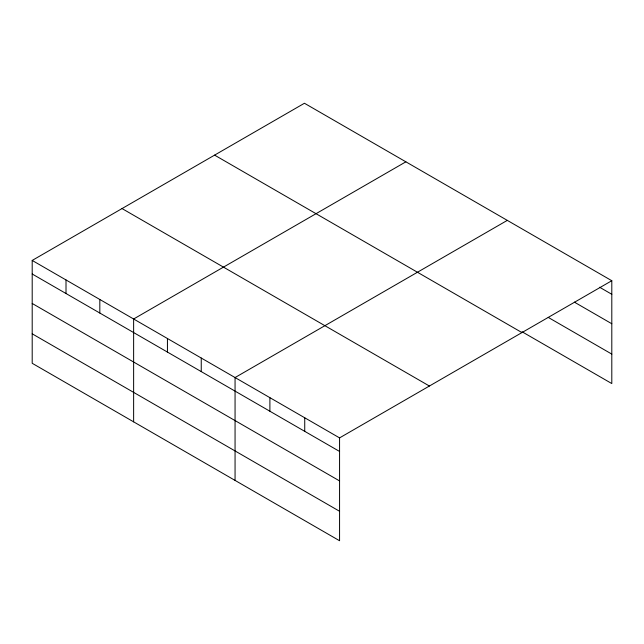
<?xml version="1.0" encoding="UTF-8"?>
<svg xmlns="http://www.w3.org/2000/svg" width="644" height="644" viewBox="0 0 644 644"><rect width="100%" height="100%" fill="white"/><g stroke="black" fill="none" stroke-linecap="round" stroke-linejoin="round"><path stroke-width="0.97" d="M32.2 260.434L339.565 437.888L339.565 540.743L32.2 363.288L32.2 260.434L304.435 103.257L611.8 280.712L611.8 383.566L522.099 331.781M405.865 161.821L133.63 318.997L133.63 421.844M507.295 220.377L235.06 377.553L235.06 480.408M339.565 437.888L611.8 280.712M599.604 287.24L611.8 294.284M574.351 302.125L611.8 323.747M548.229 317.395L611.8 354.103M214.597 155.132L521.962 332.586M122.038 208.567L429.403 386.022M32.2 273.998L339.565 451.452M32.2 303.461L339.565 480.923M32.2 333.817L339.565 511.28M304.733 417.779L304.733 431.343M269.892 397.67L269.892 411.234M201.25 358.032L201.25 371.604M167.44 338.511L167.44 352.083M99.82 299.476L99.82 313.04M66.01 279.955L66.01 293.519"/></g></svg>
